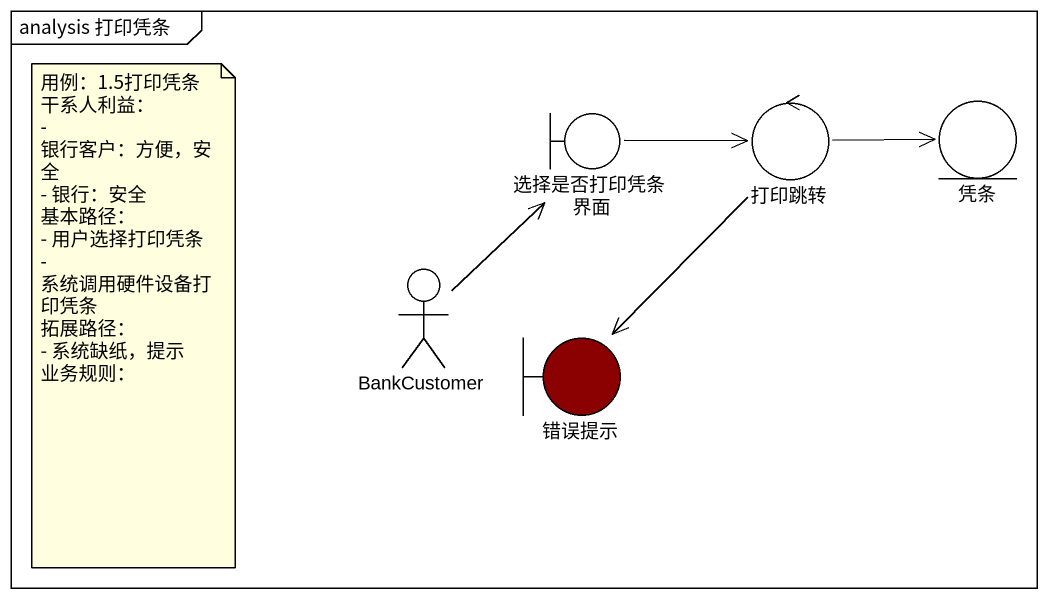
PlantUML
@startuml
mainframe analysis 打印凭条
boundary 选择是否打印凭条界面
control 打印跳转
entity 凭条
actor BankCustomer
boundary 错误提示 #8B0000
选择是否打印凭条界面 -right-> 打印跳转
打印跳转 -right-> 凭条
打印跳转 --> 错误提示
BankCustomer -up-> 选择是否打印凭条界面
note as N1
  用例：1.5打印凭条
  干系人利益：
  - 银行客户：方便，安全
  - 银行：安全
  基本路径：
  - 用户选择打印凭条
  - 系统调用硬件设备打印凭条
  拓展路径：
  - 系统缺纸，提示
  业务规则：
end note
@enduml
